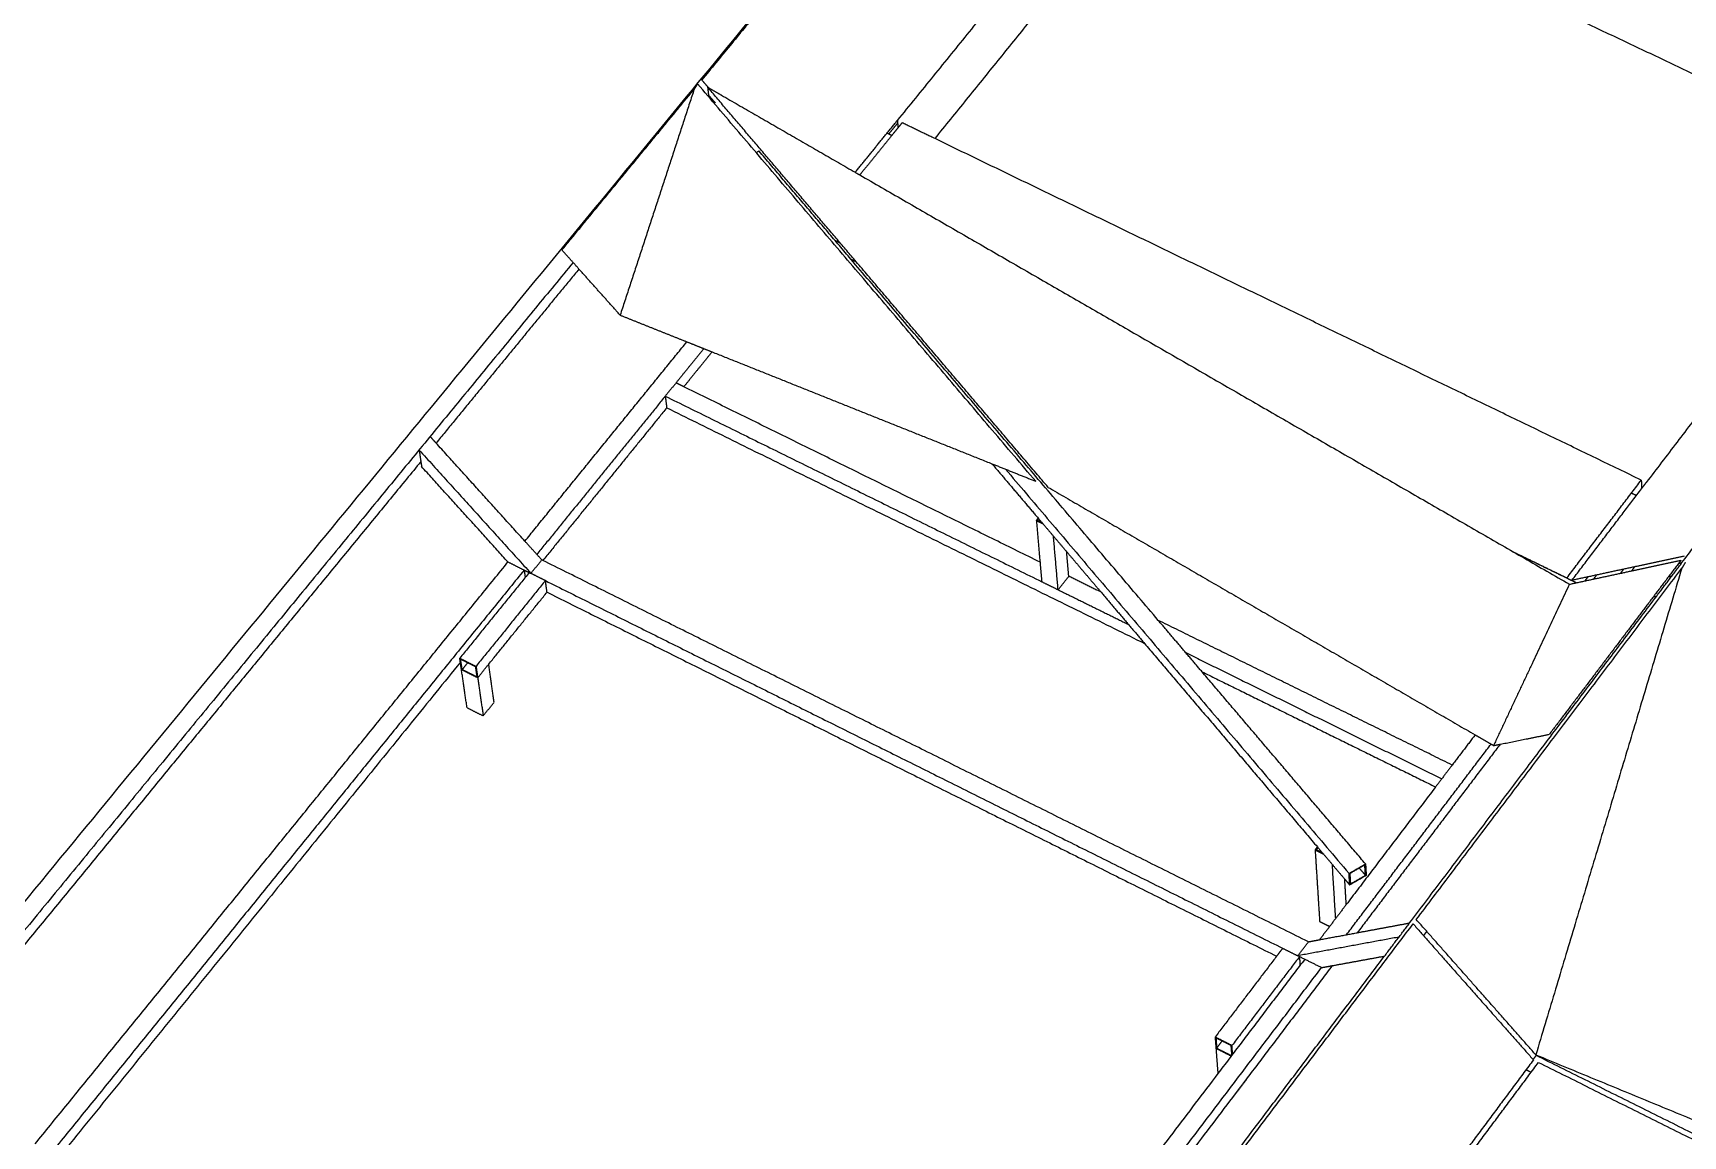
# Model space of a CAD drawing. Header units: millimetres. Extents: x 7297 to 60227, y -7497 to 19324.
# Drawn here: x 40269 to 43135, y 9705 to 11621 of the extents above; entities that cross this region are included whole.
import ezdxf

# ---------------------------------------------------------------- set-up
doc = ezdxf.new("R2010")
doc.units = ezdxf.units.MM
doc.layers.add('Make2D_PANEL', color=252, linetype='Continuous')
doc.layers.add('Make2D_PIPE', color=7, linetype='Continuous', true_color=0xbf3f3f)

msp = doc.modelspace()

# ---------------------------------------------------------------- linework, layer by layer
at = {"layer": 'Make2D_PANEL'}
for points, weights, degree in [([(42188.51, 12461.55), (41814.65, 12006.65), (41430.71, 11539.49)], [38179.8009279, 37679.0835888, 37178.3662497], 2), ([(42258.9, 12071.95), (42016.73, 11773.19), (41770.35, 11469.23)], [38192.0178064, 37865.2653445, 37538.5128826], 2), ([(43536.87, 11468.33), (42896.56, 11770.77), (42267.15, 12068.05)], [37537.5533867, 37862.6374639, 38187.7215411], 2), ([(41835.85, 11437.55), (42052.56, 11705.74), (42265.98, 11969.89)], [37816.4311721, 38106.3162182, 38396.2012643], 2), ([(41835.85, 11437.55), (42052.56, 11705.74), (42265.98, 11969.89)], [37816.4311721, 38106.3162182, 38396.2012643], 2), ([(43489.28, 11390.45), (42876.74, 11680.59), (42274.19, 11966)], [37765.9862665, 38078.9456327, 38391.9049989], 2), ([(43489.28, 11390.45), (42876.74, 11680.59), (42274.19, 11966)], [37765.9862665, 38078.9456327, 38391.9049989], 2), ([(41187.95, 11244.11), (41303.21, 11384.35), (41417.56, 11523.49)], [36868.5692955, 37015.0071109, 37161.4449264], 2), ([(41417.56, 11523.49), (41353.49, 11327.73), (41289.07, 11130.9)], [37161.4449264, 37059.7884751, 36958.1320239], 2), ([(41423.43, 11533.01), (41421.47, 11529.84), (41419.52, 11526.66), (41417.56, 11523.49)], [37165.1523216, 37163.9165232, 37162.6807248, 37161.4449264], 3), ([(42010.74, 10842.25), (41714.23, 11190.99), (41423.43, 11533.01)], [36449.0639322, 36807.1081269, 37165.1523216], 2), ([(41430.71, 11539.49), (41436.64, 11532.78), (41442.56, 11526.06)], [37178.3662497, 37183.677563, 37188.9888764], 2), ([(41698.88, 11223.74), (41569.34, 11376.03), (41440.91, 11527.02)], [36841.0871118, 36999.9527985, 37158.8184852], 2), ([(41440.91, 11527.02), (41453.03, 11520.02), (41465.17, 11513.02)], [37158.8184852, 37155.0239375, 37151.2293898], 2), ([(41440.91, 11527.02), (41453.03, 11520.02), (41465.17, 11513.02)], [37158.8184852, 37155.0239375, 37151.2293898], 2), ([(41440.91, 11527.02), (41441.71, 11520.01), (41442.52, 11513)], [37158.8184852, 37172.7955907, 37186.7726962], 2), ([(41440.91, 11527.02), (41441.71, 11520.01), (41442.52, 11513)], [37158.8184852, 37172.7955907, 37186.7726962], 2), ([(41442.52, 11513), (41448.39, 11506.36), (41454.25, 11499.72)], [37186.7726962, 37192.0315135, 37197.2903309], 2), ([(41442.52, 11513), (41448.39, 11506.36), (41454.25, 11499.72)], [37186.7726962, 37192.0315135, 37197.2903309], 2), ([(41465.17, 11513.02), (41581.11, 11446.11), (41697.27, 11379.07)], [37151.2293898, 37115.0022691, 37078.7751485], 2), ([(41697.27, 11379.08), (41733.86, 11424.21), (41770.35, 11469.23)], [37442.675183, 37490.5940328, 37538.5128826], 2), ([(41770.35, 11469.23), (41770.58, 11466.9), (41770.81, 11464.57)], [37538.5128826, 37543.22054, 37547.9281975], 2), ([(41770.81, 11464.57), (41771.21, 11460.52), (41771.6, 11456.46)], [37547.9281975, 37556.1260963, 37564.3239951], 2), ([(41770.81, 11464.57), (41771.21, 11460.52), (41771.6, 11456.46)], [37547.9281975, 37556.1260963, 37564.3239951], 2), ([(41778.69, 11465.2), (41775.15, 11460.83), (41771.6, 11456.46)], [37534.2166172, 37529.560892, 37524.9051667], 2), ([(41835.86, 11437.54), (41807.26, 11451.38), (41778.69, 11465.2)], [37504.771846, 37519.4942316, 37534.2166172], 2), ([(41760.94, 11443.3), (41733.1, 11408.93), (41705.2, 11374.5)], [37510.8907165, 37474.3596967, 37437.828677], 2), ([(41771.6, 11456.46), (41766.27, 11449.88), (41760.94, 11443.3)], [37524.9051667, 37517.8979416, 37510.8907165], 2), ([(41771.6, 11456.46), (41766.27, 11449.88), (41760.94, 11443.3)], [37524.9051667, 37517.8979416, 37510.8907165], 2), ([(43062.3, 10844.23), (42443.96, 11143.36), (41835.86, 11437.54)], [36884.0484629, 37194.4101544, 37504.771846], 2), ([(43062.3, 10844.23), (42443.96, 11143.36), (41835.86, 11437.54)], [36884.0484629, 37194.4101544, 37504.771846], 2), ([(41697.27, 11379.07), (41701.24, 11376.79), (41705.2, 11374.5)], [37078.7751485, 37077.5410926, 37076.3070367], 2), ([(43489.28, 11390.46), (43281.72, 11117.38), (43070.93, 10840.06)], [37454.7443761, 37167.2482868, 36879.7521976], 2), ([(43489.28, 11390.46), (43281.72, 11117.38), (43070.93, 10840.06)], [37454.7443761, 37167.2482868, 36879.7521976], 2), ([(41705.2, 11374.5), (42318.2, 11020.75), (42937.56, 10663.33)], [37076.3070367, 36886.3306402, 36696.3542438], 2), ([(41217.47, 11211.05), (41202.71, 11227.58), (41187.95, 11244.11)], [36894.6731833, 36881.6212394, 36868.5692955], 2), ([(41289.07, 11130.9), (41253.3, 11170.94), (41217.47, 11211.05)], [36958.1320239, 36926.4026036, 36894.6731833], 2), ([(41289.07, 11130.9), (41253.3, 11170.94), (41217.47, 11211.05)], [36958.1320239, 36926.4026036, 36894.6731833], 2), ([(42032.4, 10831.62), (41864.72, 11028.76), (41698.88, 11223.74)], [36438.2586381, 36639.6728749, 36841.0871118], 2), ([(42032.4, 10831.62), (41864.72, 11028.76), (41698.88, 11223.74)], [36438.2586381, 36639.6728749, 36841.0871118], 2), ([(41289.07, 11130.9), (41327.63, 11115.47), (41366.25, 11100.03), (41404.92, 11084.56)], [36958.1320239, 36930.5719623, 36903.0119007, 36875.4518391], 3), ([(41289.07, 11130.9), (41327.63, 11115.47), (41366.25, 11100.03), (41404.92, 11084.56)], [36958.1320239, 36930.5719623, 36903.0119007, 36875.4518391], 3), ([(41404.92, 11084.56), (41419.49, 11078.73), (41434.06, 11072.9), (41448.65, 11067.07)], [36875.4518391, 36865.0819732, 36854.7121073, 36844.3422413], 3), ([(41448.65, 11067.07), (41609.68, 11002.66), (41771.72, 10937.85), (41934.77, 10872.64)], [36844.3422413, 36730.225314, 36616.1083866, 36501.9914593], 3), ([(41448.65, 11067.07), (41609.68, 11002.66), (41771.72, 10937.85), (41934.77, 10872.64)], [36844.3422413, 36730.225314, 36616.1083866, 36501.9914593], 3), ([(41934.77, 10872.64), (41960.07, 10862.52), (41985.39, 10852.39), (42010.74, 10842.25)], [36501.9914593, 36484.3489503, 36466.7064413, 36449.0639322], 3), ([(42032.4, 10831.62), (42278.5, 10688.88), (42525.6, 10545.54), (42773.74, 10401.62)], [36438.2586381, 36363.2802038, 36288.3017696, 36213.3233354], 3), ([(42032.4, 10831.62), (42278.5, 10688.88), (42525.6, 10545.54), (42773.74, 10401.62)], [36438.2586381, 36363.2802038, 36288.3017696, 36213.3233354], 3), ([(42933.12, 10674.35), (42997.86, 10759.49), (43062.3, 10844.23)], [36710.0835857, 36797.0660243, 36884.0484629], 2), ([(43062.3, 10844.23), (43062.52, 10836.75), (43062.74, 10829.28)], [36884.0484629, 36899.4136949, 36914.778927], 2), ([(43062.3, 10844.23), (43062.52, 10836.75), (43062.74, 10829.28)], [36884.0484629, 36899.4136949, 36914.778927], 2), ([(43062.74, 10829.28), (43066.84, 10834.67), (43070.93, 10840.06)], [36868.6686589, 36874.2104282, 36879.7521976], 2), ([(43062.74, 10829.28), (43066.84, 10834.67), (43070.93, 10840.06)], [36868.6686589, 36874.2104282, 36879.7521976], 2), ([(42941.78, 10670.13), (43002.39, 10749.88), (43062.74, 10829.28)], [36705.7873203, 36787.2279896, 36868.6686589], 2), ([(42839.34, 10720.01), (42884.66, 10697.94), (42930.05, 10675.85)], [36756.6837114, 36734.1462548, 36711.6087982], 2), ([(42839.34, 10720.01), (42884.66, 10697.94), (42930.05, 10675.85)], [36756.6837114, 36734.1462548, 36711.6087982], 2), ([(42671.62, 10080.64), (42904.05, 10388.41), (43132.61, 10691.05)], [35696.9554371, 35999.573648, 36302.1918589], 2), ([(43132.61, 10691.05), (43006.64, 10270.82), (42879.19, 9845.67)], [36302.1918589, 36092.1157026, 35882.0395463], 2), ([(43050.7, 10693.59), (42996.08, 10681.83), (42941.78, 10670.13)], [36490.9151574, 36598.3512389, 36705.7873203], 2), ([(43045.33, 10686.51), (43088.13, 10695.72), (43131.13, 10704.96)], [36483.733901, 36399.9823027, 36316.2307044], 2), ([(43045.33, 10686.51), (43088.13, 10695.72), (43131.13, 10704.96)], [36483.733901, 36399.9823027, 36316.2307044], 2), ([(43136.5, 10712.08), (43093.5, 10702.81), (43050.7, 10693.59)], [36323.4094476, 36407.1623025, 36490.9151574], 2), ([(43136.5, 10712.08), (43093.5, 10702.81), (43050.7, 10693.59)], [36323.4094476, 36407.1623025, 36490.9151574], 2), ([(43127.1, 10699.64), (43105.2, 10670.65), (43083.27, 10641.62)], [36310.8564811, 36281.6398245, 36252.4231679], 2), ([(43131.13, 10704.96), (43129.11, 10702.3), (43127.1, 10699.64)], [36316.2307044, 36313.5435927, 36310.8564811], 2), ([(43131.13, 10704.96), (43129.11, 10702.3), (43127.1, 10699.64)], [36316.2307044, 36313.5435927, 36310.8564811], 2), ([(43138.44, 10700.88), (43136.5, 10697.6), (43134.55, 10694.33), (43132.61, 10691.05)], [36305.8992542, 36304.6634558, 36303.4276574, 36302.1918589], 3), ([(42937.56, 10663.33), (42872.1, 10524.14), (42805.74, 10383.05)], [36696.3542438, 36450.0142535, 36203.6742631], 2), ([(42930.05, 10675.85), (42931.58, 10675.1), (42933.12, 10674.35)], [36711.6087982, 36710.8461919, 36710.0835857], 2), ([(42936.42, 10663.09), (42936.99, 10663.21), (42937.56, 10663.33)], [36698.6085771, 36697.4814105, 36696.3542438], 2), ([(42937.56, 10663.33), (42991.29, 10674.89), (43045.33, 10686.51)], [36696.3542438, 36590.0440724, 36483.733901], 2), ([(43083.27, 10641.62), (42993.25, 10522.49), (42902.64, 10402.56)], [36252.4231679, 36133.0178307, 36013.6124934], 2), ([(43083.27, 10641.62), (42993.25, 10522.49), (42902.64, 10402.56)], [36252.4231679, 36133.0178307, 36013.6124934], 2), ([(42773.74, 10401.62), (42784.4, 10395.43), (42795.07, 10389.24), (42805.74, 10383.05)], [36213.3233354, 36210.106978, 36206.8906206, 36203.6742631], 3), ([(42817.19, 10385.35), (42859.82, 10393.94), (42902.64, 10402.56)], [36181.1178826, 36097.365188, 36013.6124934], 2), ([(42817.19, 10385.35), (42859.82, 10393.94), (42902.64, 10402.56)], [36181.1178826, 36097.365188, 36013.6124934], 2), ([(42805.74, 10383.05), (42811.47, 10384.2), (42817.19, 10385.35)], [36203.6742631, 36192.3960729, 36181.1178826], 2), ([(41867.64, 9016.09), (42272.53, 9552.2), (42666.05, 10073.28)], [34688.3420156, 35189.0593547, 35689.7766939], 2), ([(42666.05, 10073.28), (42770.76, 9954.79), (42874.93, 9836.91)], [35689.7766939, 35782.8675717, 35875.9584496], 2), ([(42879.19, 9845.67), (42775.67, 9962.85), (42671.62, 10080.64)], [35882.0395463, 35789.4974917, 35696.9554371], 2), ([(42874.93, 9836.91), (42809.03, 9748.43), (42742.82, 9659.52)], [35875.9584496, 35790.0355495, 35704.1126494], 2), ([(42750.07, 9652.87), (42817.08, 9742.9), (42883.78, 9832.5)], [35697.697307, 35784.6797456, 35871.6621842], 2), ([(42880.42, 9844.28), (42879.81, 9844.98), (42879.19, 9845.67)], [35883.1371928, 35882.5883695, 35882.0395463], 2), ([(42879.19, 9845.67), (43659.34, 9524.13), (44462.69, 9193.03)], [35882.0395463, 35364.0463237, 34846.0531011], 2), ([(44262.88, 9155.15), (43565.24, 9502.91), (42880.42, 9844.28)], [35224.3765078, 35553.7568503, 35883.1371928], 2), ([(42883.78, 9832.5), (43559.84, 9495.4), (44248.38, 9152.08)], [35871.6621842, 35546.5781071, 35221.4940299], 2)]:
    msp.add_rational_spline(points, weights, degree=degree, dxfattribs=at)
at = {"layer": 'Make2D_PIPE'}
for points, weights in [([(40081.37, 9900.48), (41409.42, 11516.25), (42625.72, 12996.08)], [35594.1921272, 37229.150894, 38864.1096609]), ([(40081.37, 9900.48), (41409.42, 11516.25), (42625.72, 12996.08)], [35594.1921272, 37229.150894, 38864.1096609]), ([(43132.94, 10700.89), (43481.84, 11162.76), (43821.9, 11612.92)], [36385.7614546, 36858.7533856, 37331.7453167]), ([(43132.94, 10700.89), (43481.84, 11162.76), (43821.9, 11612.92)], [36385.7614546, 36858.7533856, 37331.7453167]), ([(41444.19, 11511.11), (41443.66, 11510.48), (41443.14, 11509.84)], [37223.7129725, 37223.0366999, 37222.3604272]), ([(41444.31, 11510.98), (41443.78, 11510.34), (41443.25, 11509.7)], [37224.3158039, 37223.6374175, 37222.959031]), ([(41770.81, 11464.57), (41763.23, 11455.22), (41755.64, 11445.86)], [37634.9759158, 37624.985959, 37614.9960022]), ([(41770.81, 11464.57), (41763.23, 11455.22), (41755.64, 11445.86)], [37634.9759158, 37624.985959, 37614.9960022]), ([(41752.6, 11447.33), (41754.12, 11446.6), (41755.64, 11445.86)], [37553.2045987, 37552.4197388, 37551.6348789]), ([(41755.64, 11445.86), (41758.29, 11444.58), (41760.94, 11443.29)], [37551.6348789, 37550.2687972, 37548.9027154]), ([(41755.64, 11445.86), (41758.29, 11444.58), (41760.94, 11443.29)], [37551.6348789, 37550.2687972, 37548.9027154]), ([(41530.27, 11415.76), (41527.83, 11414.43), (41525.4, 11413.09)], [37123.1005149, 37121.6936667, 37120.2868185]), ([(41689.82, 11228.15), (41609.84, 11322.21), (41530.27, 11415.76)], [36926.7165695, 37024.9085422, 37123.1005149]), ([(41661.7, 11261.22), (41666.22, 11259.01), (41670.74, 11256.81)], [37355.9439199, 37353.6213317, 37351.2987434]), ([(41207.27, 11222.48), (40668.78, 10566.43), (40110, 9885.67)], [36920.8068976, 36250.3390702, 35579.8712427]), ([(41217.47, 11211.05), (41093.97, 11060.49), (40969.42, 10908.65)], [36971.8628311, 36815.641287, 36659.4197429]), ([(41217.47, 11211.05), (41093.97, 11060.49), (40969.42, 10908.65)], [36971.8628311, 36815.641287, 36659.4197429]), ([(41689.82, 11228.15), (41694.35, 11225.94), (41698.88, 11223.74)], [37384.0865649, 37381.7602376, 37379.4339102]), ([(41689.82, 11228.15), (41694.35, 11225.94), (41698.88, 11223.74)], [37384.0865649, 37381.7602376, 37379.4339102]), ([(42223.5, 10600.62), (41954.32, 10917.14), (41689.82, 11228.15)], [36284.6743391, 36605.6954543, 36926.7165695]), ([(42223.5, 10600.62), (41954.32, 10917.14), (41689.82, 11228.15)], [36284.6743391, 36605.6954543, 36926.7165695]), ([(41123.61, 10738.15), (41264.95, 10912.19), (41404.92, 11084.56)], [36812.4920019, 36991.5541597, 37170.6163175]), ([(41123.61, 10738.15), (41264.95, 10912.19), (41404.92, 11084.56)], [36812.4920019, 36991.5541597, 37170.6163175]), ([(41434.41, 11072.76), (41410.26, 11042.99), (41386.07, 11013.16)], [37158.3086871, 37127.2722447, 37096.2358022]), ([(41448.65, 11067.07), (41424.13, 11036.82), (41399.57, 11006.51)], [37215.0543461, 37183.4790886, 37151.9038312]), ([(41448.65, 11067.07), (41424.13, 11036.82), (41399.57, 11006.51)], [37215.0543461, 37183.4790886, 37151.9038312]), ([(41386.07, 11013.16), (41376.74, 11001.65), (41367.4, 10990.13)], [37096.2358022, 37084.2712302, 37072.3066582]), ([(41399.57, 11006.51), (41392.82, 11009.84), (41386.07, 11013.16)], [37089.3238019, 37092.7798021, 37096.2358022]), ([(42018.13, 10701.79), (41707.54, 10854.8), (41399.57, 11006.51)], [36775.302836, 36932.313319, 37089.3238019]), ([(42018.13, 10701.79), (41707.54, 10854.8), (41399.57, 11006.51)], [36775.302836, 36932.313319, 37089.3238019]), ([(41367.4, 10990.13), (41256.32, 10853.17), (41144.4, 10715.16)], [37072.3067789, 36930.6376251, 36788.9684713]), ([(41367.4, 10990.13), (41692.79, 10829.69), (42021.13, 10667.79)], [37072.3066582, 36906.4513328, 36740.5960075]), ([(41367.4, 10990.13), (41368.64, 10980), (41369.88, 10969.88)], [37072.3066582, 37093.0570096, 37113.807361]), ([(41369.88, 10969.88), (41262.81, 10837.77), (41154.94, 10704.67)], [37113.8069593, 36977.0535126, 36840.3000659]), ([(41369.88, 10969.88), (41262.81, 10837.77), (41154.94, 10704.67)], [37113.8069593, 36977.0535126, 36840.3000659]), ([(41369.88, 10969.88), (41782.45, 10766.35), (42199.75, 10560.48)], [37113.807361, 36903.5453442, 36693.2833273]), ([(41369.88, 10969.88), (41782.45, 10766.35), (42199.75, 10560.48)], [37113.807361, 36903.5453442, 36693.2833273]), ([(40959.19, 10919.96), (40949.59, 10908.26), (40939.98, 10896.56)], [36609.3111554, 36597.3465834, 36585.3820113]), ([(40969.42, 10908.65), (40964.3, 10914.3), (40959.19, 10919.96)], [36618.2377515, 36613.7744535, 36609.3111554]), ([(40939.98, 10896.56), (41037.23, 10789.13), (41134.02, 10682.2)], [36585.3820113, 36670.3389462, 36755.295881]), ([(40939.98, 10896.56), (40941.47, 10886.47), (40942.95, 10876.38)], [36585.3820113, 36605.8890034, 36626.3959954]), ([(41123.61, 10738.15), (41046.65, 10823.24), (40969.42, 10908.65)], [36753.3434612, 36685.7906063, 36618.2377515]), ([(41123.61, 10738.15), (41046.65, 10823.24), (40969.42, 10908.65)], [36753.3434612, 36685.7906063, 36618.2377515]), ([(40942.95, 10876.38), (40534.27, 10378.15), (40114.05, 9865.86)], [36626.3959954, 36123.8839705, 35621.3719455]), ([(40942.95, 10876.38), (40534.27, 10378.15), (40114.05, 9865.86)], [36626.3959954, 36123.8839705, 35621.3719455]), ([(40942.95, 10876.38), (40943.59, 10872.04), (40944.23, 10867.7)], [36626.3959954, 36635.2344318, 36644.0728681]), ([(40942.95, 10876.38), (40943.59, 10872.04), (40944.23, 10867.7)], [36626.3959954, 36635.2344318, 36644.0728681]), ([(41094.28, 10702.03), (41019.39, 10784.72), (40944.23, 10867.7)], [36775.54867, 36709.8107691, 36644.0728681]), ([(41094.28, 10702.03), (41019.39, 10784.72), (40944.23, 10867.7)], [36775.54867, 36709.8107691, 36644.0728681]), ([(41934.77, 10872.64), (41974.79, 10825.49), (42014.92, 10778.21)], [36622.5684809, 36574.4243445, 36526.2802081]), ([(41934.77, 10872.64), (41974.79, 10825.49), (42014.92, 10778.21)], [36622.5684809, 36574.4243445, 36526.2802081]), ([(41958.18, 10863.28), (42253.57, 10515.45), (42554.76, 10160.81)], [36550.6697128, 36199.2583375, 35847.8469623]), ([(43053.69, 10817.36), (43049.37, 10819.46), (43045.05, 10821.55)], [36893.7763304, 36895.92664, 36898.0769496]), ([(42014.93, 10778.21), (42013.33, 10776.19), (42011.74, 10774.17)], [36526.2807258, 36524.2249723, 36522.1692187]), ([(42014.93, 10778.21), (42013.33, 10776.19), (42011.74, 10774.17)], [36526.2807258, 36524.2249723, 36522.1692187]), ([(42011.74, 10774.17), (42017.42, 10771.38), (42023.09, 10768.59)], [36522.1692187, 36519.3315355, 36516.4938523]), ([(42011.74, 10774.17), (42014.94, 10737.91), (42018.13, 10701.79)], [36522.1692187, 36596.3343046, 36670.4993905]), ([(42011.74, 10774.17), (42014.94, 10737.91), (42018.13, 10701.79)], [36522.1692187, 36596.3343046, 36670.4993905]), ([(42015.87, 10777.1), (42014.89, 10775.85), (42013.91, 10774.61)], [36525.1428701, 36523.8770344, 36522.6111987]), ([(42013.91, 10774.61), (42017.41, 10772.89), (42020.9, 10771.17)], [36522.6111987, 36520.8630043, 36519.1148099]), ([(42014.92, 10778.21), (42039.63, 10749.11), (42064.37, 10719.96)], [36526.2802081, 36496.7074532, 36467.1346984]), ([(42049.62, 10653.74), (42045.59, 10700.18), (42041.54, 10746.85)], [36726.2748261, 36630.5755724, 36534.8763187]), ([(41153.01, 10705.63), (41138.32, 10721.88), (41123.61, 10738.15)], [36779.2250251, 36766.2842431, 36753.3434612]), ([(42064.37, 10719.96), (42094.21, 10684.81), (42124.11, 10649.58)], [36467.1346984, 36431.5304823, 36395.9262663]), ([(42064.37, 10719.96), (42094.21, 10684.81), (42124.11, 10649.58)], [36467.1346984, 36431.5304823, 36395.9262663]), ([(42068.03, 10677.21), (42066.2, 10698.56), (42064.37, 10719.96)], [36750.2039702, 36706.1676974, 36662.1314245]), ([(42068.03, 10677.21), (42066.2, 10698.56), (42064.37, 10719.96)], [36750.2039702, 36706.1676974, 36662.1314245]), ([(42929.72, 10675.41), (42887.78, 10695.83), (42845.89, 10716.23)], [36748.3724311, 36769.2184974, 36790.0645636]), ([(42929.72, 10675.41), (42887.78, 10695.83), (42845.89, 10716.23)], [36748.3724311, 36769.2184974, 36790.0645636]), ([(40273.08, 9690.82), (40689.37, 10203.43), (41094.28, 10702.03)], [35770.5246202, 36273.0362061, 36775.5477921]), ([(40273.08, 9690.82), (40689.37, 10203.43), (41094.28, 10702.03)], [35770.5246202, 36273.0362061, 36775.5477921]), ([(41122.38, 10688.01), (40717.7, 10189.02), (40301.65, 9676)], [36761.2264007, 36258.7150682, 35756.2037357]), ([(41094.28, 10702.03), (41108.32, 10695.02), (41122.38, 10688.01)], [36775.54867, 36768.3882523, 36761.2278346]), ([(41122.38, 10688.01), (41128.2, 10685.1), (41134.02, 10682.2)], [36761.2278346, 36758.2618578, 36755.295881]), ([(41122.38, 10688.01), (41122.38, 10688.01), (41122.38, 10688.01)], [36761.2311522, 36761.2294689, 36761.2277856]), ([(41122.38, 10688.01), (41123.28, 10681.5), (41124.18, 10675)], [36761.2277856, 36774.6653431, 36788.1029007]), ([(41134.02, 10682.2), (41143.52, 10693.92), (41153.01, 10705.63)], [36755.295881, 36767.260453, 36779.2250251]), ([(41154.94, 10704.67), (41153.98, 10705.15), (41153.01, 10705.63)], [36778.2449433, 36778.7352232, 36779.225503]), ([(42484.17, 10042.07), (41813.49, 10376.39), (41154.94, 10704.67)], [36113.3452985, 36445.7951209, 36778.2449433]), ([(42484.17, 10042.07), (41813.49, 10376.39), (41154.94, 10704.67)], [36113.3452985, 36445.7951209, 36778.2449433]), ([(42018.13, 10701.79), (42019.63, 10684.78), (42021.13, 10667.79)], [36670.4993905, 36705.5475505, 36740.5957106]), ([(43026.4, 10682.44), (43029.08, 10685.98), (43031.76, 10689.52)], [36755.5428479, 36759.1542962, 36762.7657445]), ([(43050.7, 10693.59), (43048.01, 10690.05), (43045.33, 10686.51)], [36828.9662984, 36825.3442487, 36821.7221989]), ([(43050.7, 10693.59), (43048.01, 10690.05), (43045.33, 10686.51)], [36828.9662984, 36825.3442487, 36821.7221989]), ([(43089.1, 10642.86), (43111.04, 10671.9), (43132.94, 10700.89)], [36327.18868, 36356.4750673, 36385.7614546]), ([(43127.1, 10699.64), (43130.02, 10700.26), (43132.94, 10700.89)], [36398.3374734, 36392.6526933, 36386.9679132]), ([(43127.1, 10699.64), (43130.02, 10700.26), (43132.94, 10700.89)], [36398.3374734, 36392.6526933, 36386.9679132]), ([(41131.17, 10683.62), (41071, 10609.39), (41010.57, 10534.85)], [36756.7490478, 36681.1329527, 36605.5168575]), ([(41159.3, 10669.59), (41099.16, 10595.3), (41038.77, 10520.7)], [36742.4281634, 36666.8120682, 36591.195973]), ([(41159.3, 10669.59), (41146.66, 10675.89), (41134.02, 10682.2)], [36742.4281634, 36748.8620222, 36755.295881]), ([(41159.3, 10669.59), (41793.78, 10353.02), (42439.51, 10030.85)], [36742.4281634, 36422.3563823, 36102.2846012]), ([(41162.04, 10649.52), (41160.67, 10659.55), (41159.3, 10669.59)], [36783.9288662, 36763.1785148, 36742.4281634]), ([(42021.13, 10667.79), (42035.37, 10660.77), (42049.62, 10653.74)], [36740.5957106, 36733.4352683, 36726.2748261]), ([(42049.62, 10653.74), (42058.83, 10665.48), (42068.03, 10677.21)], [36726.2748261, 36738.2393981, 36750.2039702]), ([(42124.11, 10649.58), (42096.06, 10663.4), (42068.03, 10677.21)], [36722.0339643, 36736.1189379, 36750.2039116]), ([(42124.11, 10649.58), (42096.06, 10663.4), (42068.03, 10677.21)], [36722.0339643, 36736.1189379, 36750.2039116]), ([(42929.72, 10675.42), (42929.88, 10675.63), (42930.05, 10675.85)], [36748.3737997, 36748.5934031, 36748.8130065]), ([(42929.72, 10675.42), (42929.88, 10675.63), (42930.05, 10675.85)], [36748.3737997, 36748.5934031, 36748.8130065]), ([(42949.33, 10665.86), (42939.52, 10670.64), (42929.72, 10675.41)], [36738.6299252, 36743.5011781, 36748.3724311]), ([(42964.43, 10669.11), (42967.11, 10672.64), (42969.79, 10676.17)], [36741.9423401, 36745.5413421, 36749.140344]), ([(42984.56, 10679.35), (42981.88, 10675.82), (42979.2, 10672.29)], [36752.3875156, 36748.7851583, 36745.1828009]), ([(43115.05, 10677.21), (43112.13, 10676.58), (43109.21, 10675.96)], [36363.0341794, 36368.7212008, 36374.4082222]), ([(41060.78, 10524.35), (41111.5, 10587.04), (41162.04, 10649.52)], [36656.6265172, 36720.2776917, 36783.9288662]), ([(41060.78, 10524.35), (41111.5, 10587.04), (41162.04, 10649.52)], [36656.6265172, 36720.2776917, 36783.9288662]), ([(41162.05, 10649.52), (41790.02, 10336.03), (42429.01, 10017.05)], [36783.9276789, 36466.7631584, 36149.5986378]), ([(41162.05, 10649.52), (41790.02, 10336.03), (42429.01, 10017.05)], [36783.9276789, 36466.7631584, 36149.5986378]), ([(42049.62, 10653.74), (42110.59, 10623.68), (42171.66, 10593.57)], [36726.2748261, 36695.6656201, 36665.0564141]), ([(42124.11, 10649.58), (42161.88, 10605.08), (42199.75, 10560.48)], [36395.9262663, 36351.0493045, 36306.1723427]), ([(42659.96, 10074.78), (42876.21, 10361.04), (43089.1, 10642.86)], [35763.6240854, 36045.4063827, 36327.18868]), ([(42659.96, 10074.78), (42876.21, 10361.04), (43089.1, 10642.86)], [35763.6240854, 36045.4063827, 36327.18868]), ([(43083.27, 10641.62), (43086.18, 10642.24), (43089.1, 10642.86)], [36485.3281627, 36479.6224577, 36473.9167526]), ([(43083.27, 10641.62), (43086.18, 10642.24), (43089.1, 10642.86)], [36485.3281627, 36479.6224577, 36473.9167526]), ([(42299.49, 10511.27), (42261.45, 10556), (42223.5, 10600.62)], [36195.0732123, 36239.8737757, 36284.6743391]), ([(42733.92, 10349.17), (42477.83, 10475.33), (42223.5, 10600.62)], [36418.4930226, 36545.3544376, 36672.2158526]), ([(42733.92, 10349.17), (42477.83, 10475.33), (42223.5, 10600.62)], [36418.4930226, 36545.3544376, 36672.2158526]), ([(42199.75, 10560.48), (42349.06, 10384.58), (42499.83, 10206.95)], [36306.1723427, 36130.2801292, 35954.3879157]), ([(42199.75, 10560.48), (42349.06, 10384.58), (42499.83, 10206.95)], [36306.1723427, 36130.2801292, 35954.3879157]), ([(42271.27, 10544.45), (42492.85, 10435.19), (42715.79, 10325.27)], [36615.2385136, 36504.9011961, 36394.5638785]), ([(41011.6, 10527.81), (40662.73, 10097.35), (40305.46, 9656.53)], [36660.1395044, 36228.9219715, 35797.7044385]), ([(41011.6, 10527.81), (40662.73, 10097.35), (40305.46, 9656.53)], [36660.1395044, 36228.9219715, 35797.7044385]), ([(41010.57, 10534.85), (41024.67, 10527.78), (41038.77, 10520.7)], [36605.5168575, 36598.3564152, 36591.195973]), ([(41011.6, 10527.81), (41011.09, 10531.33), (41010.57, 10534.85)], [36620.126482, 36612.8216697, 36605.5168575]), ([(41013.49, 10514.86), (41012.55, 10521.33), (41011.6, 10527.81)], [36647.0175603, 36633.5720211, 36620.126482]), ([(41013.49, 10514.86), (41012.55, 10521.33), (41011.6, 10527.81)], [36647.0175603, 36633.5720211, 36620.126482]), ([(41014.66, 10515.13), (41013.33, 10524.2), (41012, 10533.28)], [36644.4497673, 36625.6084482, 36606.7671291]), ([(41012, 10533.28), (41024.8, 10526.86), (41037.61, 10520.43)], [36606.7671291, 36600.2654476, 36593.763766]), ([(41024.34, 10527.09), (41019.5, 10521.11), (41014.66, 10515.13)], [36656.5683347, 36650.509051, 36644.4497673]), ([(41037.61, 10520.43), (41038.92, 10511.36), (41040.23, 10502.29)], [36593.763766, 36612.6050851, 36631.4464042]), ([(41038.77, 10520.7), (41040.22, 10510.71), (41041.66, 10500.72)], [36591.195973, 36611.9463244, 36632.6966758]), ([(41041.66, 10500.72), (41051.22, 10512.54), (41060.78, 10524.35)], [36632.6966758, 36644.6615965, 36656.6265172]), ([(41070.25, 10458.27), (41065.52, 10491.25), (41060.78, 10524.34)], [36794.4081532, 36725.5169865, 36656.6258199]), ([(41070.25, 10458.27), (41065.52, 10491.25), (41060.78, 10524.34)], [36794.4081532, 36725.5169865, 36656.6258199]), ([(41023.15, 10448.81), (41018.33, 10481.77), (41013.49, 10514.86)], [36784.7998936, 36715.9087269, 36647.0175603]), ([(41023.15, 10448.81), (41018.33, 10481.77), (41013.49, 10514.86)], [36784.7998936, 36715.9087269, 36647.0175603]), ([(41041.66, 10500.72), (41027.58, 10507.79), (41013.49, 10514.86)], [36632.6966758, 36639.8571181, 36647.0175603]), ([(41040.23, 10502.29), (41027.44, 10508.71), (41014.66, 10515.13)], [36631.4464042, 36637.9480857, 36644.4497673]), ([(41041.66, 10500.72), (41046.45, 10467.64), (41051.22, 10434.69)], [36632.6966758, 36701.5878425, 36770.4790091]), ([(42299.49, 10511.27), (42501.73, 10411.5), (42705.08, 10311.17)], [36643.3811586, 36542.6129241, 36441.8446896]), ([(42299.49, 10511.27), (42501.73, 10411.5), (42705.08, 10311.17)], [36643.3811586, 36542.6129241, 36441.8446896]), ([(42583.44, 10177.38), (42440.81, 10345.09), (42299.49, 10511.27)], [35864.1091928, 36029.5912026, 36195.0732123]), ([(42583.44, 10177.38), (42440.81, 10345.09), (42299.49, 10511.27)], [35864.1091928, 36029.5912026, 36195.0732123]), ([(41023.15, 10448.81), (41037.18, 10441.75), (41051.22, 10434.69)], [36784.7998936, 36777.6394514, 36770.4790091]), ([(41023.15, 10448.81), (41037.18, 10441.75), (41051.22, 10434.69)], [36784.7998936, 36777.6394514, 36770.4790091]), ([(41051.22, 10434.69), (41060.74, 10446.49), (41070.25, 10458.27)], [36770.4790091, 36782.4435812, 36794.4081532]), ([(41051.22, 10434.69), (41060.74, 10446.49), (41070.25, 10458.27)], [36770.4790091, 36782.4435812, 36794.4081532]), ([(42773.74, 10401.62), (42753.85, 10375.41), (42733.93, 10349.17)], [36471.1260601, 36444.8101816, 36418.4943031]), ([(42773.74, 10401.62), (42753.85, 10375.41), (42733.93, 10349.17)], [36471.1260601, 36444.8101816, 36418.4943031]), ([(42550.34, 10054.39), (42676.43, 10220.74), (42801.38, 10385.58)], [36125.4831127, 36290.2491931, 36455.0152735]), ([(42817.19, 10385.35), (42693.71, 10222.35), (42569.11, 10057.88)], [36516.2995337, 36353.0919215, 36189.8843093]), ([(42817.19, 10385.35), (42693.71, 10222.35), (42569.11, 10057.88)], [36516.2995337, 36353.0919215, 36189.8843093]), ([(42733.93, 10349.17), (42719.51, 10330.18), (42705.08, 10311.17)], [36418.4943031, 36399.4775214, 36380.4607396]), ([(42705.08, 10311.17), (42627.75, 10209.3), (42549.99, 10106.85)], [36380.4607396, 36278.8748018, 36177.288864]), ([(42705.08, 10311.17), (42627.75, 10209.3), (42549.99, 10106.85)], [36380.4607396, 36278.8748018, 36177.288864]), ([(42499.83, 10206.95), (42497.85, 10204.35), (42495.86, 10201.74)], [35954.3871528, 35951.819826, 35949.2524992]), ([(42499.83, 10206.95), (42497.85, 10204.35), (42495.86, 10201.74)], [35954.3871528, 35951.819826, 35949.2524992]), ([(42495.86, 10201.74), (42503.11, 10198.14), (42510.36, 10194.54)], [35949.2524992, 35945.7073874, 35942.1622757]), ([(42495.86, 10201.74), (42499.8, 10139.35), (42503.72, 10077.4)], [35949.2524992, 36079.2160965, 36209.1796938]), ([(42495.86, 10201.74), (42499.8, 10139.35), (42503.72, 10077.4)], [35949.2524992, 36079.2160965, 36209.1796938]), ([(42500.81, 10205.8), (42499.43, 10203.99), (42498.06, 10202.19)], [35953.2505556, 35951.4725174, 35949.6944791]), ([(42498.06, 10202.19), (42503.08, 10199.7), (42508.11, 10197.2)], [35949.6944791, 35947.2388072, 35944.7831353]), ([(42499.83, 10206.95), (42523.56, 10179), (42547.32, 10151.01)], [35954.3879157, 35926.8663128, 35899.3447099]), ([(42531.61, 10082.64), (42528.73, 10129.35), (42525.83, 10176.32)], [36153.3556399, 36055.4468326, 35957.5380253]), ([(42554.76, 10160.81), (42569.1, 10169.1), (42583.44, 10177.38)], [35847.8469623, 35855.9780776, 35864.1091928]), ([(42582.18, 10175.7), (42569.16, 10168.18), (42556.13, 10160.65)], [35865.2701626, 35857.8871099, 35850.5040572]), ([(42583.24, 10157.54), (42582.71, 10166.61), (42582.18, 10175.7)], [35902.9528007, 35884.1114816, 35865.2701626]), ([(42583.44, 10177.38), (42584.03, 10167.38), (42584.61, 10157.39)], [35864.1091928, 35884.8595442, 35905.6098957]), ([(42583.44, 10177.38), (42584.03, 10167.38), (42584.61, 10157.39)], [35864.1091928, 35884.8595442, 35905.6098957]), ([(42549.99, 10106.85), (42548.65, 10128.9), (42547.32, 10151.01)], [36177.2872506, 36131.0380986, 36084.7889465]), ([(42549.99, 10106.85), (42548.65, 10128.9), (42547.32, 10151.01)], [36177.2872506, 36131.0380986, 36084.7889465]), ([(42547.32, 10151.01), (42551.64, 10145.92), (42555.96, 10140.83)], [35899.3447099, 35894.3461875, 35889.3476651]), ([(42547.32, 10151.01), (42551.64, 10145.92), (42555.96, 10140.83)], [35899.3447099, 35894.3461875, 35889.3476651]), ([(42555.96, 10140.83), (42555.36, 10150.82), (42554.76, 10160.81)], [35889.3476651, 35868.5973137, 35847.8469623]), ([(42584.61, 10157.39), (42570.29, 10149.11), (42555.96, 10140.83)], [35905.6098957, 35897.4787804, 35889.3476651]), ([(42584.61, 10157.39), (42570.29, 10149.11), (42555.96, 10140.83)], [35905.6098957, 35897.4787804, 35889.3476651]), ([(42556.13, 10160.65), (42556.68, 10151.58), (42557.22, 10142.51)], [35850.5040572, 35869.3453763, 35888.1866954]), ([(42557.22, 10142.51), (42570.23, 10150.03), (42583.24, 10157.54)], [35888.1866954, 35895.569748, 35902.9528007]), ([(42572.54, 10170.13), (42577.89, 10163.84), (42583.24, 10157.54)], [35915.3252091, 35909.1390049, 35902.9528007]), ([(42549.99, 10106.85), (42535.54, 10087.82), (42521.07, 10068.76)], [36177.288864, 36158.4758191, 36139.6627741]), ([(42521.07, 10068.76), (42512.32, 10057.23), (42503.55, 10045.68)], [36139.6627741, 36128.2822188, 36116.9016635]), ([(42521.07, 10068.76), (42512.32, 10057.23), (42503.55, 10045.68)], [36139.6627741, 36128.2822188, 36116.9016635]), ([(42503.55, 10045.68), (42536.27, 10051.77), (42569.11, 10057.88)], [36074.5729728, 36009.3306419, 35944.0883111]), ([(42503.72, 10077.4), (42512.4, 10073.08), (42521.07, 10068.76)], [36209.1796938, 36204.9093057, 36200.6389176]), ([(42503.72, 10077.4), (42512.4, 10073.08), (42521.07, 10068.76)], [36209.1796938, 36204.9093057, 36200.6389176]), ([(42569.11, 10057.88), (42614.42, 10066.31), (42659.96, 10074.78)], [35944.0883111, 35854.4495328, 35764.8107545]), ([(42569.11, 10057.88), (42614.42, 10066.31), (42659.96, 10074.78)], [35944.0883111, 35854.4495328, 35764.8107545]), ([(42616.51, 10017.26), (42638.25, 10046.04), (42659.96, 10074.78)], [35707.5327406, 35735.578413, 35763.6240854]), ([(42689.61, 10060.27), (42686.83, 10056.59), (42684.05, 10052.91)], [35749.4594708, 35745.8672476, 35742.2750244]), ([(42689.71, 10060.15), (42686.93, 10056.47), (42684.16, 10052.79)], [35750.058088, 35746.4670373, 35742.8759866]), ([(42439.51, 10030.85), (42434.26, 10023.95), (42429.02, 10017.05)], [36102.2846281, 36095.4961671, 36088.707706]), ([(42439.51, 10030.85), (42452.6, 10024.31), (42465.7, 10017.77)], [36102.2846281, 36095.8513324, 36089.4180367]), ([(42641.44, 10050.27), (42553.15, 10033.94), (42465.71, 10017.77)], [35740.8818108, 35915.1493607, 36089.4169105]), ([(42465.71, 10017.77), (42474.94, 10029.93), (42484.17, 10042.08)], [36089.4169105, 36101.3814825, 36113.3460546]), ([(42484.17, 10042.08), (42493.85, 10043.88), (42503.55, 10045.68)], [36113.3460546, 36093.9595137, 36074.5729728]), ([(42484.17, 10042.08), (42493.85, 10043.88), (42503.55, 10045.68)], [36113.3460546, 36093.9595137, 36074.5729728]), ([(41840.75, 8990.33), (42233.99, 9510.88), (42616.51, 10017.26)], [34734.9390598, 35221.2359002, 35707.5327406]), ([(41840.75, 8990.33), (42233.99, 9510.88), (42616.51, 10017.26)], [34734.9390598, 35221.2359002, 35707.5327406]), ([(42429.02, 10017.05), (42375.72, 9946.97), (42322.22, 9876.62)], [36088.707706, 36019.8800719, 35951.0524378]), ([(42429.02, 10017.05), (42375.72, 9946.97), (42322.22, 9876.62)], [36088.707706, 36019.8800719, 35951.0524378]), ([(42477.79, 10011.75), (42402.58, 9912.67), (42326.96, 9813.05)], [36083.4873569, 35986.2833819, 35889.0794069]), ([(42468.67, 10016.3), (42410.18, 9939.29), (42351.45, 9861.95)], [36087.9637437, 36012.3476485, 35936.7315533]), ([(42525.73, 10000.62), (42450.85, 9901.77), (42375.56, 9802.38)], [36133.4082753, 36036.3229817, 35939.2376881]), ([(42525.73, 10000.62), (42450.85, 9901.77), (42375.56, 9802.38)], [36133.4082753, 36036.3229817, 35939.2376881]), ([(42506.98, 9997.18), (42486.34, 10007.48), (42465.71, 10017.77)], [36069.1641215, 36079.290516, 36089.4169105]), ([(42468.67, 10016.3), (42469.17, 10008.67), (42469.67, 10001.04)], [36087.9637437, 36104.0417984, 36120.1198531]), ([(42506.98, 9997.18), (42516.35, 9998.9), (42525.73, 10000.62)], [36069.1641215, 36050.4594606, 36031.7547996]), ([(42525.73, 10000.62), (42571.01, 10008.92), (42616.51, 10017.26)], [36031.7547996, 35941.7553155, 35851.7558314]), ([(42525.73, 10000.62), (42571.01, 10008.92), (42616.51, 10017.26)], [36031.7547996, 35941.7553155, 35851.7558314]), ([(41709.74, 8945.39), (42113.99, 9478.72), (42506.98, 9997.18)], [35064.1400716, 35566.6514365, 36069.1628014]), ([(42351.45, 9861.95), (42336.83, 9869.29), (42322.22, 9876.62)], [35936.7315533, 35943.8919956, 35951.0524378]), ([(42322.22, 9876.62), (42322.95, 9866.82), (42323.68, 9857.03)], [35951.0524378, 35971.8027892, 35992.5531406]), ([(42322.22, 9876.62), (42322.95, 9866.82), (42323.68, 9857.03)], [35951.0524378, 35971.8027892, 35992.5531406]), ([(42350.17, 9861.72), (42336.9, 9868.39), (42323.63, 9875.05)], [35939.2993463, 35945.8010279, 35952.3027094]), ([(42323.63, 9875.05), (42324.29, 9866.14), (42324.96, 9857.25)], [35952.3027094, 35971.1440285, 35989.9853476]), ([(42323.68, 9857.03), (42336.95, 9850.36), (42350.23, 9843.7)], [35992.5531406, 35986.0433836, 35979.5336266]), ([(42323.68, 9857.03), (42325.32, 9835.01), (42326.96, 9813.05)], [35992.5531406, 36039.2926613, 36086.0321821]), ([(42323.68, 9857.03), (42325.32, 9835.01), (42326.96, 9813.05)], [35992.5531406, 36039.2926613, 36086.0321821]), ([(42324.96, 9857.25), (42329.67, 9863.45), (42334.38, 9869.65)], [35989.9853476, 35996.0443643, 36002.103381]), ([(42324.96, 9857.25), (42337.83, 9850.79), (42350.7, 9844.32)], [35989.9853476, 35983.6720285, 35977.3587093]), ([(42351.38, 9845.21), (42350.78, 9853.46), (42350.17, 9861.72)], [35974.277131, 35956.7882387, 35939.2993463]), ([(42352.56, 9846.77), (42352.01, 9854.36), (42351.45, 9861.95)], [35968.8885227, 35952.810038, 35936.7315533]), ([(42874.5, 9837.4), (42877.24, 9841.08), (42879.98, 9844.77)], [35912.7917918, 35916.3818747, 35919.9719576]), ([(42880, 9844.76), (42879.99, 9844.76), (42879.98, 9844.77)], [35919.9662817, 35919.9692592, 35919.9722368]), ([(42880, 9844.76), (42879.99, 9844.76), (42879.98, 9844.77)], [35919.9662817, 35919.9692592, 35919.9722368]), ([(42326.96, 9813.05), (42007.19, 9391.79), (41680.04, 8960.8)], [35889.0794069, 35483.7701815, 35078.4609561]), ([(42326.96, 9813.05), (42007.19, 9391.79), (41680.04, 8960.8)], [35889.0794069, 35483.7701815, 35078.4609561]), ([(42375.56, 9802.38), (42366.3, 9790.16), (42357.04, 9777.94)], [35939.2376881, 35927.3396537, 35915.4416194]), ([(42376.12, 9802.1), (42366.87, 9789.88), (42357.61, 9777.65)], [36139.9437335, 36127.9791615, 36116.0145895]), ([(42376.12, 9802.1), (42366.87, 9789.88), (42357.61, 9777.65)], [36139.9437335, 36127.9791615, 36116.0145895]), ([(42375.56, 9802.38), (42375.84, 9802.24), (42376.12, 9802.1)], [36140.2202638, 36140.0819987, 36139.9437335]), ([(42375.56, 9802.38), (42375.84, 9802.24), (42376.12, 9802.1)], [36140.2202638, 36140.0819987, 36139.9437335]), ([(42862.27, 9819.91), (42866.7, 9817.7), (42871.12, 9815.5)], [35895.7610991, 35893.6110855, 35891.4610718]), ([(42357.04, 9777.94), (42038.18, 9357.02), (41711.96, 8926.4)], [35915.4416194, 35510.5411969, 35105.6407744]), ([(42357.04, 9777.94), (42038.18, 9357.02), (41711.96, 8926.4)], [35915.4416194, 35510.5411969, 35105.6407744]), ([(42357.61, 9777.65), (42357.32, 9777.8), (42357.04, 9777.94)], [36116.0145895, 36116.1535524, 36116.2925153]), ([(42357.61, 9777.65), (42357.32, 9777.8), (42357.04, 9777.94)], [36116.0145895, 36116.1535524, 36116.2925153]), ([(42357.61, 9777.65), (42357.57, 9778.12), (42357.54, 9778.59)], [36116.0145895, 36115.0109679, 36114.0073464])]:
    msp.add_rational_spline(points, weights, degree=2, dxfattribs=at)

doc.saveas('drawing.dxf')
